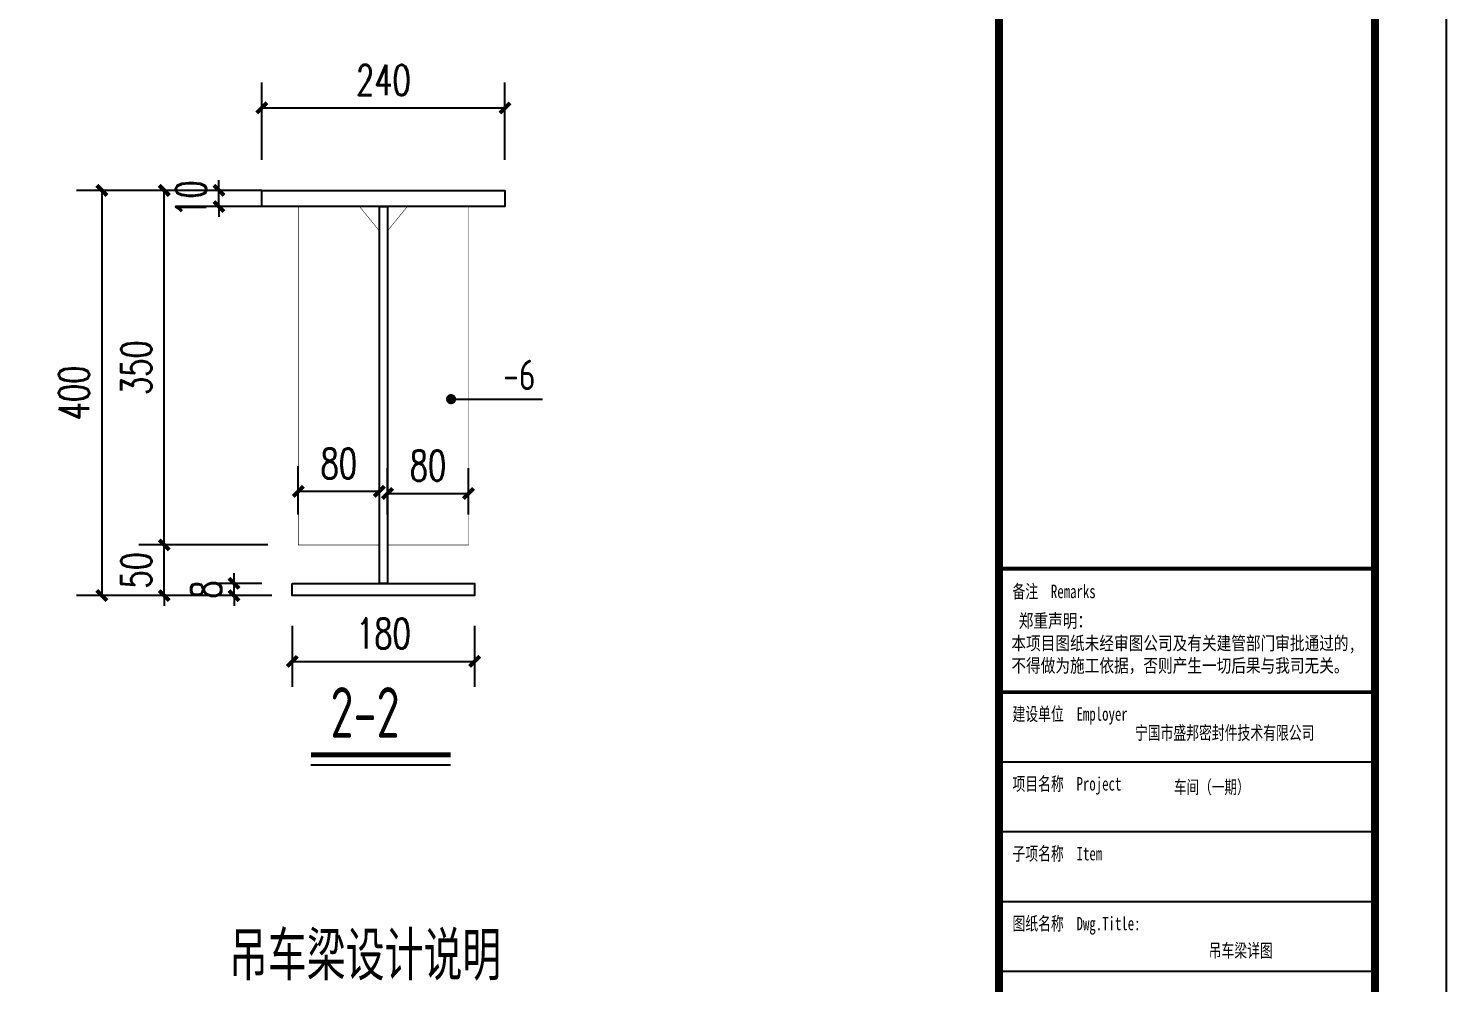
# Model space of a CAD drawing. Extents: x -89996 to 1006241, y -2176 to 440573.
# Drawn here: x 978244 to 1006241, y 128219 to 147058 of the extents above; entities that cross this region are included whole.
import ezdxf
from ezdxf.enums import TextEntityAlignment as Align

# ---------------------------------------------------------------- set-up
doc = ezdxf.new("R2010")
doc.units = 0
doc.header["$LTSCALE"] = 1000
doc.header["$MEASUREMENT"] = 0
for name, color, linetype in [('AXIS', 3, 'Continuous'), ('NUM', 7, 'Continuous'), ('PUB_TITLE', 4, 'Continuous'), ('PZ', 202, 'Continuous'), ('TEXT', 7, 'Continuous'), ('吊车梁', 161, 'Continuous')]:
    doc.layers.add(name, color=color, linetype=linetype)
doc.styles.add('_gyy_title_ST', font='', dxfattribs={"width": 0.8})
doc.styles.add('_TCH_DIM_T3', font='SIMPLEX', dxfattribs={"width": 0.705882, "bigfont": 'GBCBIG'})
doc.styles.add('TSSD_Label', font='tssdeng.shx', dxfattribs={"width": 0.7, "bigfont": 'hztxt.shx'})
doc.styles.add('TSSD_Norm', font='tssdeng.shx', dxfattribs={"bigfont": 'hztxt.shx'})
doc.styles.get('_gyy_title_ST').set_extended_font_data('SimSun')
doc.dimstyles.new('TCH-200-20', dxfattribs={"dimtxt": 595, "dimasz": 200, "dimexe": 500, "dimexo": 600, "dimgap": 252.5, "dimtad": 1, "dimdec": 0, "dimlfac": 0.05, "dimzin": 0, "dimdsep": 46, "dimtxsty": '_TCH_DIM_T3', "dimblk": 'ARCHTICK', "dimcen": 0.09, "dimclrd": 124, "dimclre": 124, "dimclrt": 7, "dimazin": 2, "dimtfac": 1, "dimtdec": 0, "dimtix": 1, "dimtmove": 2, "dimatfit": 3, "dimfxl": 0, "dimtolj": 1, "dimtzin": 0, "dimarcsym": 0})

# ---------------------------------------------------------------- blocks, each defined once
blk = doc.blocks.new('_ArchTick')
at = {"color": 0, "linetype": 'ByBlock', "const_width": 0.4}
blk.add_lwpolyline([(-0.5, -0.5), (0.5, 0.5)], dxfattribs=at)
blk = doc.blocks.new('*D1296')
at = {"layer": 'AXIS', "color": 124, "lineweight": -2, "transparency": 16777216}
for p, q in [((983452, 135260), (983452, 134062)), ((987052, 135260), (987052, 134062)), ((983452, 134562), (987052, 134562))]:
    blk.add_line(p, q, dxfattribs=at)
at = {"layer": 'Defpoints', "color": 0, "transparency": 16777216}
for p in [(983452, 135860, 2366), (987052, 135860, 2366), (987052, 134562)]:
    blk.add_point(p, dxfattribs=at)
at = {"layer": 'AXIS', "color": 124, "lineweight": -2, "transparency": 16777216, "xscale": 200, "yscale": 200, "zscale": 200, "rotation": 180}
blk.add_blockref('_ArchTick', (983452, 134562), dxfattribs=at)
at = {"layer": 'AXIS', "color": 124, "lineweight": -2, "transparency": 16777216, "xscale": 200, "yscale": 200, "zscale": 200}
blk.add_blockref('_ArchTick', (987052, 134562), dxfattribs=at)
at = {"layer": 'AXIS', "color": 7, "transparency": 16777216, "insert": (985252, 135112), "char_height": 595, "attachment_point": 5, "style": '_TCH_DIM_T3'}
blk.add_mtext('\\A1;180', dxfattribs=at)
blk = doc.blocks.new('*D1297')
at = {"layer": 'AXIS', "color": 124, "lineweight": -2, "transparency": 16777216}
for p, q in [((980925, 136860), (980925, 137060)), ((982972, 136860), (980425, 136860)), ((980925, 135860), (980925, 136860)), ((982852, 135860), (980425, 135860)), ((980925, 135860), (980925, 135660))]:
    blk.add_line(p, q, dxfattribs=at)
at = {"layer": 'Defpoints', "color": 0, "transparency": 16777216}
for p in [(980925, 136860), (983572, 136860), (983452, 135860, -1775)]:
    blk.add_point(p, dxfattribs=at)
at = {"layer": 'AXIS', "color": 124, "lineweight": -2, "transparency": 16777216, "xscale": 200, "yscale": 200, "zscale": 200}
for p, rotation in [((980925, 136860), 270), ((980925, 135860), 90)]:
    blk.add_blockref('_ArchTick', p, dxfattribs=dict(at, rotation=rotation))
at = {"layer": 'AXIS', "color": 7, "transparency": 16777216, "insert": (980375, 136360), "char_height": 595, "attachment_point": 5, "rotation": 90, "style": '_TCH_DIM_T3'}
blk.add_mtext('\\A1;50', dxfattribs=at)
blk = doc.blocks.new('*D1298')
at = {"layer": 'AXIS', "color": 124, "lineweight": -2, "transparency": 16777216}
for p, q in [((982252, 143860), (980425, 143860)), ((980925, 136860), (980925, 143860)), ((982972, 136860), (980425, 136860))]:
    blk.add_line(p, q, dxfattribs=at)
at = {"layer": 'Defpoints', "color": 0, "transparency": 16777216}
for p in [(980925, 143860), (982852, 143860), (983572, 136860)]:
    blk.add_point(p, dxfattribs=at)
at = {"layer": 'AXIS', "color": 124, "lineweight": -2, "transparency": 16777216, "xscale": 200, "yscale": 200, "zscale": 200}
for p, rotation in [((980925, 143860), 90), ((980925, 136860), 270)]:
    blk.add_blockref('_ArchTick', p, dxfattribs=dict(at, rotation=rotation))
at = {"layer": 'AXIS', "color": 7, "transparency": 16777216, "insert": (980375, 140360), "char_height": 595, "attachment_point": 5, "rotation": 90, "style": '_TCH_DIM_T3'}
blk.add_mtext('\\A1;350', dxfattribs=at)
blk = doc.blocks.new('*D1299')
at = {"layer": 'AXIS', "color": 124, "lineweight": -2, "transparency": 16777216}
for p, q in [((982852, 144460), (982852, 145988)), ((987652, 144460), (987652, 145988)), ((982852, 145488), (987652, 145488))]:
    blk.add_line(p, q, dxfattribs=at)
at = {"layer": 'Defpoints', "color": 0, "transparency": 16777216}
for p in [(987652, 145488), (982852, 143860, 2366), (987652, 143860, 2366)]:
    blk.add_point(p, dxfattribs=at)
at = {"layer": 'AXIS', "color": 124, "lineweight": -2, "transparency": 16777216, "xscale": 200, "yscale": 200, "zscale": 200, "rotation": 180}
blk.add_blockref('_ArchTick', (982852, 145488), dxfattribs=at)
at = {"layer": 'AXIS', "color": 124, "lineweight": -2, "transparency": 16777216, "xscale": 200, "yscale": 200, "zscale": 200}
blk.add_blockref('_ArchTick', (987652, 145488), dxfattribs=at)
at = {"layer": 'AXIS', "color": 7, "transparency": 16777216, "insert": (985252, 146038), "char_height": 595, "attachment_point": 5, "style": '_TCH_DIM_T3'}
blk.add_mtext('\\A1;240', dxfattribs=at)
blk = doc.blocks.new('*D1339')
at = {"layer": 'AXIS', "color": 124, "lineweight": -2, "transparency": 16777216}
for p, q in [((982252, 143860), (979194, 143860)), ((979694, 143860), (979694, 135860)), ((983052, 135860), (979194, 135860))]:
    blk.add_line(p, q, dxfattribs=at)
at = {"layer": 'Defpoints', "color": 0, "transparency": 16777216}
for p in [(982852, 143860, 1775), (979694, 135860), (983652, 135860, 1775)]:
    blk.add_point(p, dxfattribs=at)
at = {"layer": 'AXIS', "color": 124, "lineweight": -2, "transparency": 16777216, "xscale": 200, "yscale": 200, "zscale": 200}
for p, rotation in [((979694, 143860), 90), ((979694, 135860), 270)]:
    blk.add_blockref('_ArchTick', p, dxfattribs=dict(at, rotation=rotation))
at = {"layer": 'AXIS', "color": 7, "transparency": 16777216, "insert": (979144, 139860), "char_height": 595, "attachment_point": 5, "rotation": 90, "style": '_TCH_DIM_T3'}
blk.add_mtext('\\A1;400', dxfattribs=at)
blk = doc.blocks.new('*D1340')
at = {"layer": 'AXIS', "color": 124, "lineweight": -2, "transparency": 16777216}
for p, q in [((985332, 137460), (985332, 138376)), ((986932, 137460), (986932, 138376)), ((985332, 137876), (986932, 137876))]:
    blk.add_line(p, q, dxfattribs=at)
at = {"layer": 'Defpoints', "color": 0, "transparency": 16777216}
for p in [(986932, 137876), (985332, 136860, 1775), (986932, 136860, 1775)]:
    blk.add_point(p, dxfattribs=at)
at = {"layer": 'AXIS', "color": 124, "lineweight": -2, "transparency": 16777216, "xscale": 200, "yscale": 200, "zscale": 200, "rotation": 180}
blk.add_blockref('_ArchTick', (985332, 137876), dxfattribs=at)
at = {"layer": 'AXIS', "color": 124, "lineweight": -2, "transparency": 16777216, "xscale": 200, "yscale": 200, "zscale": 200}
blk.add_blockref('_ArchTick', (986932, 137876), dxfattribs=at)
at = {"layer": 'AXIS', "color": 7, "transparency": 16777216, "insert": (986132, 138426), "char_height": 595, "attachment_point": 5, "style": '_TCH_DIM_T3'}
blk.add_mtext('\\A1;80', dxfattribs=at)
blk = doc.blocks.new('*D1341')
at = {"layer": 'AXIS', "color": 124, "lineweight": -2, "transparency": 16777216}
for p, q in [((983572, 137460), (983572, 138418)), ((985172, 137460), (985172, 138418)), ((985172, 137918), (983572, 137918))]:
    blk.add_line(p, q, dxfattribs=at)
at = {"layer": 'Defpoints', "color": 0, "transparency": 16777216}
for p in [(983572, 137918), (983572, 136860, 1775), (985172, 136860, 1775)]:
    blk.add_point(p, dxfattribs=at)
at = {"layer": 'AXIS', "color": 124, "lineweight": -2, "transparency": 16777216, "xscale": 200, "yscale": 200, "zscale": 200, "rotation": 180}
blk.add_blockref('_ArchTick', (983572, 137918), dxfattribs=at)
at = {"layer": 'AXIS', "color": 124, "lineweight": -2, "transparency": 16777216, "xscale": 200, "yscale": 200, "zscale": 200}
blk.add_blockref('_ArchTick', (985172, 137918), dxfattribs=at)
at = {"layer": 'AXIS', "color": 7, "transparency": 16777216, "insert": (984372, 138468), "char_height": 595, "attachment_point": 5, "style": '_TCH_DIM_T3'}
blk.add_mtext('\\A1;80', dxfattribs=at)
blk = doc.blocks.new('*D1313')
at = {"layer": 'AXIS', "color": 124, "lineweight": -2, "transparency": 16777216}
for p, q in [((982005, 143860), (982005, 144060)), ((982852, 143860), (981505, 143860)), ((982005, 143539), (982005, 143860)), ((982852, 143539), (981505, 143539)), ((982005, 143539), (982005, 143339))]:
    blk.add_line(p, q, dxfattribs=at)
at = {"layer": 'Defpoints', "color": 0, "transparency": 16777216}
for p in [(982005, 143860), (983452, 143860), (983452, 143539)]:
    blk.add_point(p, dxfattribs=at)
at = {"layer": 'AXIS', "color": 124, "lineweight": -2, "transparency": 16777216, "xscale": 200, "yscale": 200, "zscale": 200}
for p, rotation in [((982005, 143860), 270), ((982005, 143539), 90)]:
    blk.add_blockref('_ArchTick', p, dxfattribs=dict(at, rotation=rotation))
at = {"layer": 'AXIS', "color": 7, "transparency": 16777216, "insert": (981455, 143699), "char_height": 595, "attachment_point": 5, "rotation": 90, "style": '_TCH_DIM_T3'}
blk.add_mtext('\\A1;10', dxfattribs=at)
blk = doc.blocks.new('*D1314')
at = {"layer": 'AXIS', "color": 124, "lineweight": -2, "transparency": 16777216}
for p, q in [((982852, 136100), (981803, 136100)), ((982303, 136100), (982303, 136300)), ((982303, 135860), (982303, 136100)), ((982852, 135860), (981803, 135860)), ((982303, 135860), (982303, 135660))]:
    blk.add_line(p, q, dxfattribs=at)
at = {"layer": 'Defpoints', "color": 0, "transparency": 16777216}
for p in [(982303, 136100), (983452, 136100), (983452, 135860)]:
    blk.add_point(p, dxfattribs=at)
at = {"layer": 'AXIS', "color": 124, "lineweight": -2, "transparency": 16777216, "xscale": 200, "yscale": 200, "zscale": 200}
for p, rotation in [((982303, 136100), 270), ((982303, 135860), 90)]:
    blk.add_blockref('_ArchTick', p, dxfattribs=dict(at, rotation=rotation))
at = {"layer": 'AXIS', "color": 7, "transparency": 16777216, "insert": (981753, 135980), "char_height": 595, "attachment_point": 5, "rotation": 90, "style": '_TCH_DIM_T3'}
blk.add_mtext('\\A1;8', dxfattribs=at)
blk = doc.blocks.new('A$C767023C3')
at = {"layer": 'PUB_TITLE'}
for p, q in [((0, -23192), (-4949, -23192)), ((0, -25737), (-4949, -25737)), ((0, -26657), (-4949, -26657)), ((0, -27576), (-4949, -27576)), ((0, -28495), (-4949, -28495))]:
    blk.add_line(p, q, dxfattribs=at)
at = {"layer": 'PUB_TITLE', "const_width": 106}
blk.add_lwpolyline([(-4949, 0), (0, 0), (0, -40586), (-4949, -40586)], close=True, dxfattribs=at)
at = {"layer": 'PUB_TITLE', "const_width": 49.5}
for points in [[(-4949, -23192), (0, -23192)], [(-4949, -24818), (0, -24818)]]:
    blk.add_lwpolyline(points, dxfattribs=at)
at = {"layer": 'PUB_TITLE', "style": '_gyy_title_ST', "width": 0.7}
for s, height, p in [('备注  Remarks', 176.77, (-4771, -23580)), ('建设单位  Employer', 176.77, (-4771, -25193)), ('项目名称  Project', 176.77, (-4771, -26112)), ('子项名称  Item', 176.8, (-4771, -27031)), ('图纸名称  Dwg.Title:', 176.77, (-4771, -27951))]:
    blk.add_text(s, height=height, dxfattribs=at).set_placement(p)
at = {"layer": 'PUB_TITLE', "color": 2, "style": '_gyy_title_ST', "width": 0.7}
for s, height, p in [('宁国市盛邦密封件技术有限公司', 176.77, (-1978, -25348)), ('车间（一期）', 173.9, (-2148, -26063))]:
    blk.add_text(s, height=height, dxfattribs=at).set_placement(p, align=Align.MIDDLE)
at = {"layer": 'PUB_TITLE', "insert": (-4785, -23790), "char_height": 176.77, "width": 5656.57, "attachment_point": 1, "style": '_gyy_title_ST'}
blk.add_mtext(' 郑重声明：\\P本项目图纸未经审图公司及有关建管部门审批通过的,\\P不得做为施工依据，否则产生一切后果与我司无关。', dxfattribs=at)

msp = doc.modelspace()

# ---------------------------------------------------------------- linework, layer by layer
at = {"layer": 'AXIS'}
msp.add_line((986587.54, 139738.3, -2957.95), (988395.21, 139738.3, -2957.95), dxfattribs=at)
at = {"layer": 'AXIS', "const_width": 100, "elevation": -5324.32}
msp.add_lwpolyline([(986537.54, 139738.3, 1), (986637.54, 139738.3, 1)], format="xyb", close=True, dxfattribs=at)
at = {"layer": 'NUM', "const_width": 100, "elevation": -5324.32}
msp.add_lwpolyline([(983819.9, 132718.39), (986576.82, 132718.39)], dxfattribs=at)
at = {"layer": 'NUM', "elevation": -5324.32}
msp.add_lwpolyline([(983819.9, 132518.39), (986576.82, 132518.39)], dxfattribs=at)
at = {"layer": 'PUB_TITLE'}
msp.add_lwpolyline([(917140.81, 109593.71), (1006240.81, 109593.71), (1006240.81, 172593.71), (917140.81, 172593.71)], close=True, dxfattribs=at)
at = {"layer": 'PUB_TITLE', "const_width": 159.09}
msp.add_lwpolyline([(919438.79, 110300.78), (919438.79, 171179.57), (1004826.67, 171179.57), (1004826.67, 110300.78)], close=True, dxfattribs=at)
at = {"layer": 'PZ', "const_width": 10, "elevation": -2957.95}
for points in [[(985172.32, 143060.5), (984782.03, 143538.72), (983572.32, 143538.72), (983572.32, 136859.62), (985172.32, 136859.62), (985172.32, 143060.5)], [(985332.32, 143060.5), (985722.61, 143538.72), (986932.32, 143538.72), (986932.32, 136859.62), (985332.32, 136859.62), (985332.32, 143060.5)]]:
    msp.add_lwpolyline(points, close=True, dxfattribs=at)
at = {"layer": '吊车梁'}
for points, elevation in [([(982852.32, 143859.62), (987652.32, 143859.62), (987652.32, 143538.72), (982852.32, 143538.72)], -2957.95), ([(985172.32, 143538.72), (985332.32, 143538.72), (985332.32, 136099.62), (985172.32, 136099.62)], -2957.95), ([(983452.32, 136099.62), (987052.32, 136099.62), (987052.32, 135859.62), (983452.32, 135859.62)], -4732.72)]:
    msp.add_lwpolyline(points, close=True, dxfattribs=dict(at, elevation=elevation))

# ---------------------------------------------------------------- block references
at = {"xscale": 1.5, "yscale": 1.5, "zscale": 1.5}
msp.add_blockref('A$C767023C3', (1004826.67, 171179.57), dxfattribs=at)

# ---------------------------------------------------------------- texts
at = {"layer": 'PUB_TITLE', "color": 6, "style": '_gyy_title_ST', "width": 0.7}
msp.add_text('吊车梁详图', height=265.151, dxfattribs=at).set_placement((1002175.82, 128859.2), align=Align.MIDDLE)
at = {"layer": 'TEXT'}
for s, height, style, width, p in [('-6', 600, 'TSSD_Norm', 0.8, (987614.39, 139917.39, -4141.13)), ('2-2', 1000, 'TSSD_Label', 0.7, (984206.38, 133053.67, -5324.32)), ('吊车梁设计说明', 960, 'TSSD_Norm', 0.8, (982202.67, 128265.46, -2366.36))]:
    msp.add_text(s, height=height, dxfattribs=dict(at, style=style, width=width)).set_placement(p)

# ---------------------------------------------------------------- dimensions: what is measured, and where the dimension line sits
at = {"layer": 'AXIS'}
dim = msp.add_linear_dim(base=(987652.32, 145487.63, -5324.32), p1=(982852.32, 143859.62, -2957.95), p2=(987652.32, 143859.62, -2957.95), text='240', dimstyle='TCH-200-20', dxfattribs=at)
dim.commit()
dim.dimension.update_dxf_attribs({"geometry": '*D1299', "text_midpoint": (985252.32, 146037.63, -5324.32)})
for base, p1, p2, picture, middle in [((979693.61, 135859.62, -4732.72), (982852.32, 143859.62, -2957.95), (983652.32, 135859.62, -2957.95), '*D1339', (979143.61, 139859.62, -4732.72)), ((980924.83, 143859.62, -2957.95), (983572.32, 136859.62, -2957.95), (982852.32, 143859.62, -2957.95), '*D1298', (980374.83, 140359.62, -2957.95)), ((980924.83, 136859.62, -2957.95), (983452.32, 135859.62, -4732.72), (983572.32, 136859.62, -2957.95), '*D1297', (980374.83, 136359.62, -2957.95))]:
    dim = msp.add_linear_dim(base=base, p1=p1, p2=p2, angle=90, dimstyle='TCH-200-20', dxfattribs=at)
    dim.commit()
    dim.dimension.update_dxf_attribs({"geometry": picture, "text_midpoint": middle})
for base, p1, p2, text, picture, middle in [((982004.93, 143859.62, -6507.5), (983452.32, 143538.72, -6507.5), (983452.32, 143859.62, -6507.5), '10', '*D1313', (981454.93, 143699.17, -6507.5)), ((982303.03, 136099.62, -6507.5), (983452.32, 135859.62, -6507.5), (983452.32, 136099.62, -6507.5), '8', '*D1314', (981753.03, 135979.62, -6507.5))]:
    dim = msp.add_linear_dim(base=base, p1=p1, p2=p2, angle=90, text=text, dimstyle='TCH-200-20', dxfattribs=at)
    dim.commit()
    dim.dimension.update_dxf_attribs({"geometry": picture, "text_midpoint": middle})
for base, p1, p2, picture, middle in [((983572.32, 137917.71, -4732.72), (985172.32, 136859.62, -2957.95), (983572.32, 136859.62, -2957.95), '*D1341', (984372.32, 138467.71, -4732.72)), ((986932.32, 137875.8, -4732.72), (985332.32, 136859.62, -2957.95), (986932.32, 136859.62, -2957.95), '*D1340', (986132.32, 138425.8, -4732.72)), ((987052.32, 134561.99, -7099.09), (983452.32, 135859.62, -4732.72), (987052.32, 135859.62, -4732.72), '*D1296', (985252.32, 135111.99, -7099.09))]:
    dim = msp.add_linear_dim(base=base, p1=p1, p2=p2, dimstyle='TCH-200-20', dxfattribs=at)
    dim.commit()
    dim.dimension.update_dxf_attribs({"geometry": picture, "text_midpoint": middle})

doc.saveas('drawing.dxf')
